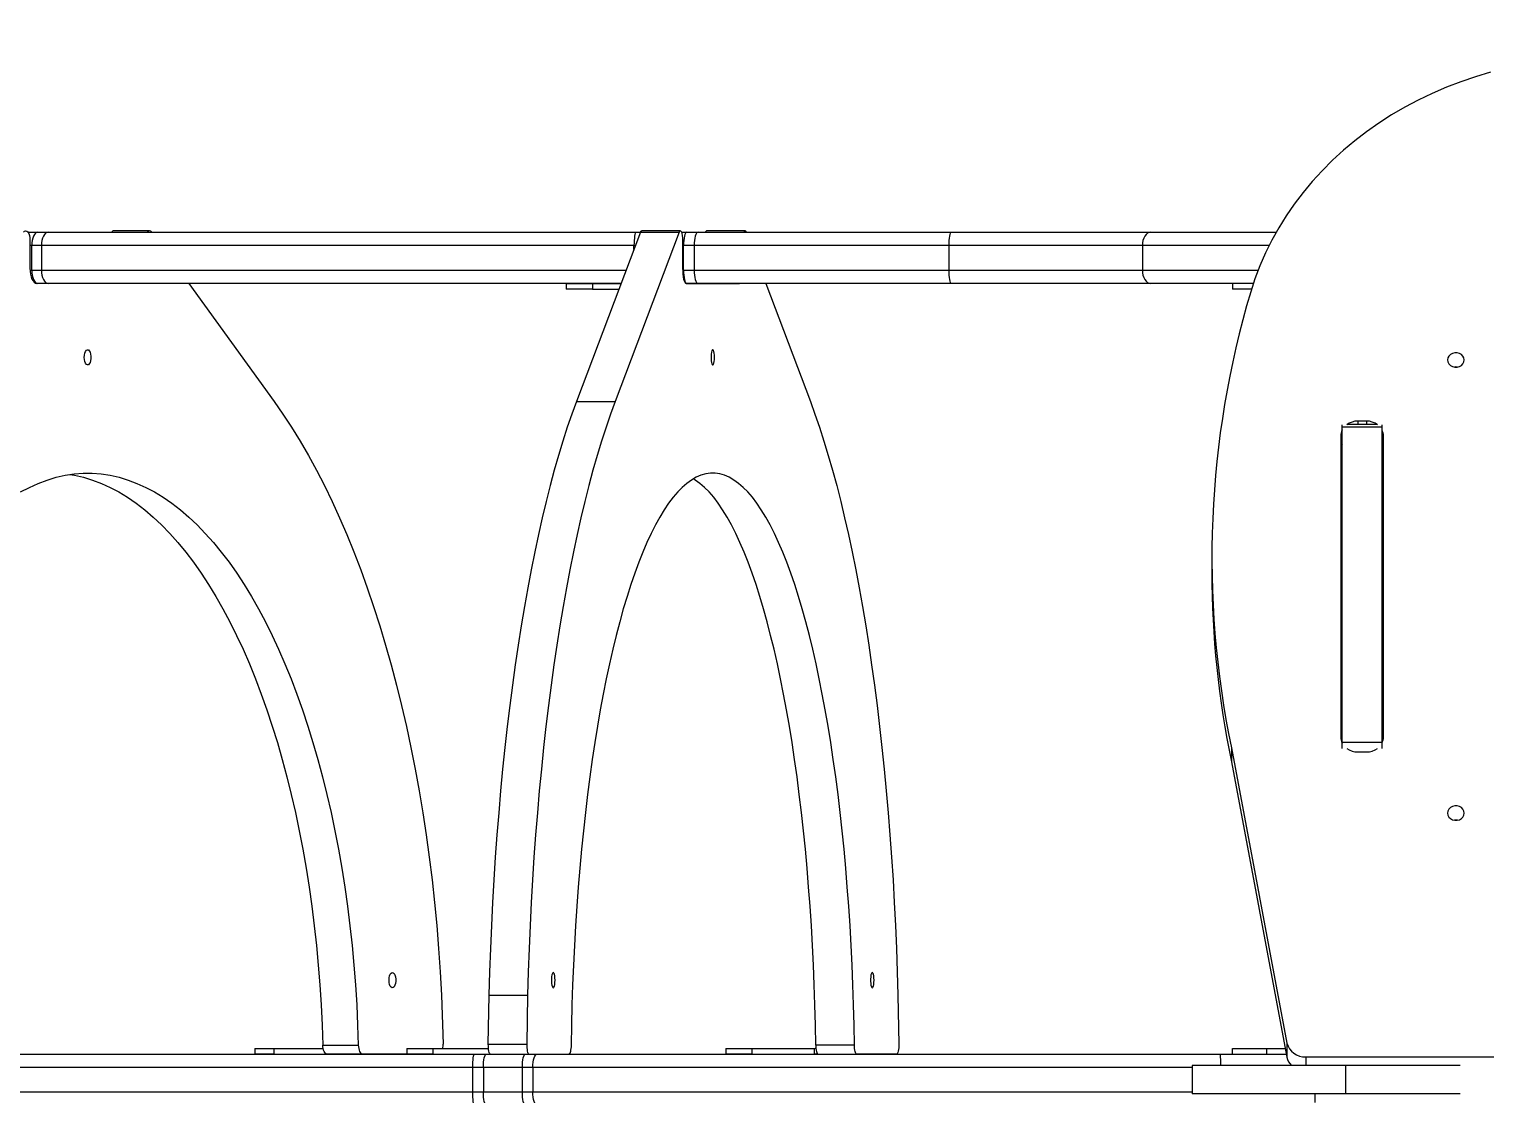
# Model space of a CAD drawing. Header units: millimetres. Extents: x -1410 to 10553, y -1584 to 10089.
# Drawn here: x 1929 to 2697, y 4844 to 5406 of the extents above; entities that cross this region are included whole.
import ezdxf

# ---------------------------------------------------------------- set-up
doc = ezdxf.new("R2010")
doc.units = ezdxf.units.MM
doc.layers.add('DiKom', color=7, linetype='Continuous')
doc.styles.add('style1', font='arial.ttf', dxfattribs={"width": 0.8})
doc.dimstyles.new('1-50', dxfattribs={"dimtxt": 400, "dimasz": 200, "dimexe": 100, "dimexo": 0, "dimgap": 200, "dimtad": 1, "dimtxsty": 'style1', "dimcen": 200, "dimclrd": 7, "dimclre": 7, "dimclrt": 7, "dimadec": 1, "dimazin": 2, "dimtfac": 1, "dimtmove": 0, "dimatfit": 2, "dimfxl": 0, "dimlwd": 25, "dimlwe": 18, "dimarcsym": 0})

# ---------------------------------------------------------------- blocks, each defined once
blk = doc.blocks.new('*D7')
at = {"layer": 'Defpoints', "color": 0, "transparency": 16777216}
for p in [(2743.2, 6351.78), (728.2, 735.28), (5494.1, 735.28)]:
    blk.add_point(p, dxfattribs=at)
at = {"layer": 'DiKom', "color": 7, "lineweight": 18, "transparency": 16777216}
for p, q in [((2743.2, 6351.78), (628.2, 6351.78)), ((5494.1, 735.28), (628.2, 735.28))]:
    blk.add_line(p, q, dxfattribs=at)
at = {"layer": 'DiKom', "color": 7, "lineweight": 25, "transparency": 16777216}
blk.add_line((728.2, 6151.78), (728.2, 935.28), dxfattribs=at)
at = {"layer": 'DiKom', "color": 7, "transparency": 16777216}
for points in [[(694.87, 6151.78), (761.53, 6151.78), (728.2, 6351.78)], [(694.87, 935.28), (761.53, 935.28), (728.2, 735.28)]]:
    blk.add_solid(points, dxfattribs=at)
at = {"layer": 'DiKom', "color": 7, "transparency": 16777216, "insert": (323.97, 4804.75), "char_height": 400, "attachment_point": 5, "rotation": 90, "style": 'style1'}
blk.add_mtext('5600', dxfattribs=at)
blk = doc.blocks.new('*D9')
at = {"layer": 'Defpoints', "color": 0, "transparency": 16777216}
for p in [(-743.34, 7851.78), (1770.2, 7851.78), (4898.7, -764.72)]:
    blk.add_point(p, dxfattribs=at)
at = {"layer": 'DiKom', "color": 7, "lineweight": 18, "transparency": 16777216}
for p, q in [((1770.2, 7851.78), (-843.34, 7851.78)), ((4898.7, -764.72), (-843.34, -764.72))]:
    blk.add_line(p, q, dxfattribs=at)
at = {"layer": 'DiKom', "color": 7, "lineweight": 25, "transparency": 16777216}
blk.add_line((-743.34, -564.72), (-743.34, 7651.78), dxfattribs=at)
at = {"layer": 'DiKom', "color": 7, "transparency": 16777216}
for points in [[(-776.67, 7651.78), (-710, 7651.78), (-743.34, 7851.78)], [(-776.67, -564.72), (-710, -564.72), (-743.34, -764.72)]]:
    blk.add_solid(points, dxfattribs=at)
at = {"layer": 'DiKom', "color": 7, "transparency": 16777216, "insert": (-1147.57, 4754.44), "char_height": 400, "attachment_point": 5, "rotation": 90, "style": 'style1'}
blk.add_mtext('8600', dxfattribs=at)

msp = doc.modelspace()

# ---------------------------------------------------------------- linework, layer by layer
at = {"color": 7, "linetype": 'Continuous', "lineweight": 15}
for p, q in [((1928.638, 5298.757), (1933.734, 5298.757)), ((1929.669, 5294.545), (1929.669, 5279.756)), ((1933.734, 5298.757), (1939.253, 5298.757)), ((1939.253, 5298.757), (2249.559, 5298.757)), ((1992.721, 5299.545), (1973.938, 5299.545)), ((2251.855, 5298.738), (2218.068, 5209.499)), ((2272.272, 5298.738), (2238.485, 5209.499)), ((2249.559, 5298.757), (2251.862, 5298.757)), ((2251.855, 5298.738), (2272.272, 5298.738)), ((2272.909, 5299.545), (2252.493, 5299.545)), ((2273.541, 5298.757), (2276.227, 5298.757)), ((2274.08, 5294.545), (2274.08, 5279.756)), ((2276.227, 5298.757), (2282.291, 5298.757)), ((2282.291, 5298.757), (2415.637, 5298.757)), ((2307.082, 5299.545), (2286.665, 5299.545)), ((2415.637, 5298.757), (2521.164, 5298.757)), ((2521.164, 5298.757), (2587.317, 5298.757)), ((1935.678, 5291.757), (1930.604, 5291.757)), ((1930.604, 5278.757), (1930.604, 5291.757)), ((2248.417, 5291.757), (1935.678, 5291.757)), ((1935.678, 5291.757), (1935.678, 5278.757)), ((2280.165, 5291.757), (2274.588, 5291.757)), ((2274.588, 5278.757), (2274.588, 5291.757)), ((2414.556, 5291.757), (2280.165, 5291.757)), ((2280.165, 5291.757), (2280.165, 5278.757)), ((2516.706, 5291.757), (2414.556, 5291.757)), ((2414.556, 5291.757), (2414.556, 5278.757)), ((2516.706, 5291.757), (2516.706, 5278.757)), ((1930.604, 5278.757), (1935.678, 5278.757)), ((2274.588, 5278.757), (2280.165, 5278.757)), ((2280.165, 5278.757), (2414.556, 5278.757)), ((2414.556, 5278.757), (2516.706, 5278.757)), ((1933.734, 5271.757), (1933.206, 5271.757)), ((1986.908, 5271.756), (1933.245, 5271.756)), ((1939.253, 5271.757), (1933.734, 5271.757)), ((2241.64, 5271.757), (1939.253, 5271.757)), ((2013.457, 5271.757), (2058.493, 5209.499)), ((2212.69, 5271.756), (2212.69, 5268.756)), ((2212.69, 5271.756), (2226.477, 5271.756)), ((2226.477, 5271.756), (2226.477, 5268.756)), ((2226.477, 5271.756), (2241.639, 5271.756)), ((2276.227, 5271.757), (2275.931, 5271.757)), ((2275.952, 5271.756), (2304.039, 5271.756)), ((2282.291, 5271.757), (2276.227, 5271.757)), ((2415.637, 5271.757), (2282.291, 5271.757)), ((2317.935, 5271.757), (2341.507, 5209.499)), ((2521.164, 5271.757), (2415.637, 5271.757)), ((2575.291, 5271.757), (2521.164, 5271.757)), ((2564.198, 5271.757), (2564.198, 5268.757)), ((2226.477, 5268.756), (2212.69, 5268.756)), ((2226.477, 5268.756), (2240.504, 5268.756)), ((2574.33, 5268.757), (2564.198, 5268.757)), ((2218.068, 5209.499), (2238.485, 5209.499)), ((2622.198, 5196.181), (2622.198, 5197.252)), ((2622.198, 5196.181), (2643.198, 5196.181)), ((2622.198, 5029.79), (2622.198, 5196.181)), ((2640.287, 5197.294), (2625.109, 5197.294)), ((2634.948, 5199.146), (2630.448, 5199.146)), ((2643.198, 5196.181), (2643.198, 5197.252)), ((2643.198, 5029.79), (2643.198, 5196.181)), ((2621.448, 5191.352), (2621.448, 5032.436)), ((2643.198, 5185.905), (2643.63, 5185.905)), ((2643.948, 5032.436), (2643.948, 5191.352)), ((2553.373, 5126.961), (2553.373, 5119.461)), ((2563.731, 5026.847), (2593.025, 4871.068)), ((2563.731, 5026.847), (2563.731, 5019.347)), ((2622.198, 5029.79), (2643.198, 5029.79)), ((2622.198, 5026.536), (2622.198, 5029.79)), ((2630.448, 5024.642), (2634.948, 5024.642)), ((2643.198, 5026.536), (2643.198, 5029.79)), ((2563.731, 5019.347), (2593.025, 4863.568)), ((2146.83, 4896.422), (2147.707, 4870.5)), ((2171.832, 4896.422), (2171.373, 4870.5)), ((2171.832, 4896.422), (2192.249, 4896.422)), ((2192.249, 4896.422), (2191.79, 4870.5)), ((2387.742, 4896.422), (2388.201, 4870.5)), ((2593.025, 4871.068), (2593.025, 4863.568)), ((1776.765, 4865.276), (2164.296, 4865.276)), ((2048.372, 4868.277), (2048.372, 4865.277)), ((2048.372, 4868.277), (2058.323, 4868.277)), ((2058.323, 4865.277), (2048.372, 4865.277)), ((2058.323, 4868.277), (2058.323, 4865.277)), ((2058.323, 4868.277), (2084.34, 4868.277)), ((2058.323, 4865.277), (2086.389, 4865.277)), ((2084.157, 4869.99), (2102.94, 4869.99)), ((2105.172, 4865.277), (2086.389, 4865.277)), ((2128.498, 4865.277), (2105.172, 4865.277)), ((2128.498, 4868.277), (2128.498, 4865.277)), ((2128.498, 4868.277), (2142.285, 4868.277)), ((2142.285, 4865.277), (2128.498, 4865.277)), ((2142.285, 4868.277), (2142.285, 4865.277)), ((2142.285, 4868.277), (2171.47, 4868.277)), ((2142.285, 4865.277), (2172.542, 4865.277)), ((2164.296, 4865.276), (2170.586, 4865.276)), ((2170.586, 4865.276), (2191.173, 4865.276)), ((2171.373, 4870.5), (2191.79, 4870.5)), ((2172.542, 4865.277), (2192.959, 4865.277)), ((2191.173, 4865.276), (2197.32, 4865.276)), ((2192.959, 4865.277), (2214.052, 4865.277)), ((2197.32, 4865.276), (2557.863, 4865.276)), ((2296.882, 4868.277), (2296.882, 4865.277)), ((2296.882, 4868.277), (2310.669, 4868.277)), ((2310.669, 4865.277), (2296.882, 4865.277)), ((2310.669, 4868.277), (2310.669, 4865.277)), ((2310.669, 4868.277), (2343.725, 4868.277)), ((2310.669, 4865.277), (2343.725, 4865.277)), ((2343.725, 4865.277), (2343.725, 4868.277)), ((2345.522, 4865.277), (2343.725, 4865.277)), ((2364.77, 4869.99), (2344.354, 4869.99)), ((2345.522, 4865.277), (2365.939, 4865.277)), ((2387.032, 4865.277), (2365.939, 4865.277)), ((2557.863, 4865.276), (2592.703, 4865.276)), ((2564.198, 4865.276), (2564.198, 4868.276)), ((2564.198, 4868.276), (2582.198, 4868.276)), ((2582.198, 4868.276), (2582.198, 4865.276)), ((2582.198, 4868.276), (2592.139, 4868.276)), ((2602.895, 4863.8), (3184.355, 4863.802)), ((2163.315, 4858.276), (1773.052, 4858.276)), ((2168.947, 4858.276), (2163.315, 4858.276)), ((2163.315, 4845.276), (2163.315, 4858.276)), ((2189.535, 4858.276), (2168.947, 4858.276)), ((2168.947, 4858.276), (2168.947, 4845.276)), ((2195.039, 4858.276), (2189.535, 4858.276)), ((2189.535, 4845.276), (2189.535, 4858.276)), ((2195.039, 4858.276), (2195.039, 4845.276)), ((2542.926, 4859.283), (2542.926, 4844.283)), ((2624.101, 4859.283), (2542.926, 4859.283)), ((2624.101, 4844.283), (2624.101, 4859.283)), ((2684.485, 4859.283), (2624.101, 4859.283)), ((1773.052, 4845.276), (2163.315, 4845.276)), ((2163.315, 4845.276), (2168.947, 4845.276)), ((2168.947, 4845.276), (2189.535, 4845.276)), ((2189.535, 4845.276), (2195.039, 4845.276)), ((2624.101, 4844.283), (2542.926, 4844.283)), ((2684.431, 4844.283), (2624.101, 4844.283))]:
    msp.add_line(p, q, dxfattribs=at)
at = {"color": 8, "linetype": 'Continuous', "lineweight": 15}
for p, q in [((1930.604, 5291.757), (1929.669, 5291.757)), ((2249.212, 5291.757), (2248.417, 5291.757)), ((2248.417, 5289.656), (2248.417, 5291.757)), ((2274.588, 5291.757), (2274.08, 5291.757)), ((2583.582, 5291.757), (2516.706, 5291.757)), ((1929.697, 5278.757), (1930.604, 5278.757)), ((1935.678, 5278.757), (2244.29, 5278.757)), ((2274.095, 5278.757), (2274.588, 5278.757)), ((2516.706, 5278.757), (2577.812, 5278.757)), ((2630.448, 5199.146), (2630.448, 5197.294)), ((2634.948, 5199.146), (2634.948, 5197.294)), ((2602.895, 4863.8), (2602.895, 4859.283)), ((2542.926, 4858.276), (2195.039, 4858.276)), ((2195.039, 4845.276), (2542.926, 4845.276)), ((2607.854, 4839.772), (2607.854, 4844.283))]:
    msp.add_line(p, q, dxfattribs=at)
at = {"color": 7, "linetype": 'Continuous', "lineweight": 15, "flags": 128}
for points in [[(2700.484, 5383.126), (2692.572, 5380.787), (2684.787, 5378.15), (2677.143, 5375.218), (2669.655, 5371.997), (2662.338, 5368.495), (2655.207, 5364.717), (2648.274, 5360.672), (2641.553, 5356.366), (2635.058, 5351.808), (2628.8, 5347.007), (2622.792, 5341.972), (2617.046, 5336.714), (2611.572, 5331.242), (2606.382, 5325.566), (2601.485, 5319.698), (2596.891, 5313.649), (2592.608, 5307.431), (2588.645, 5301.056), (2585.01, 5294.536), (2581.71, 5287.885), (2578.751, 5281.113), (2576.139, 5274.236), (2573.878, 5267.265)], [(1926.215, 5298.738), (1926.755, 5299.31), (1927.345, 5299.541), (1927.94, 5299.415), (1928.5, 5298.94), (1928.982, 5298.15), (1929.354, 5297.102), (1929.589, 5295.871), (1929.669, 5294.545)], [(1933.734, 5298.757), (1933.124, 5298.622), (1932.536, 5298.224), (1931.995, 5297.577), (1931.521, 5296.706), (1931.131, 5295.646), (1930.842, 5294.435), (1930.664, 5293.122), (1930.604, 5291.757)], [(1939.253, 5298.757), (1938.555, 5298.622), (1937.885, 5298.224), (1937.267, 5297.577), (1936.725, 5296.706), (1936.281, 5295.646), (1935.951, 5294.435), (1935.747, 5293.122), (1935.678, 5291.757)], [(1993.939, 5298.738), (1993.398, 5299.31), (1992.809, 5299.541), (1992.214, 5299.415), (1991.654, 5298.94), (1991.516, 5298.757)], [(2249.559, 5298.757), (2249.336, 5298.622), (2249.121, 5298.224), (2248.924, 5297.577), (2248.751, 5296.706), (2248.609, 5295.646), (2248.504, 5294.435), (2248.439, 5293.122), (2248.417, 5291.757)], [(2251.855, 5298.738), (2252.138, 5299.31), (2252.447, 5299.541), (2252.493, 5299.545)], [(2272.272, 5298.738), (2272.555, 5299.31), (2272.863, 5299.541), (2273.175, 5299.415), (2273.468, 5298.94), (2273.721, 5298.15), (2273.915, 5297.102), (2274.038, 5295.871), (2274.08, 5294.545)], [(2276.227, 5298.757), (2275.907, 5298.622), (2275.6, 5298.224), (2275.316, 5297.577), (2275.068, 5296.706), (2274.864, 5295.646), (2274.713, 5294.435), (2274.62, 5293.122), (2274.588, 5291.757)], [(2282.291, 5298.757), (2281.876, 5298.622), (2281.477, 5298.224), (2281.11, 5297.577), (2280.787, 5296.706), (2280.523, 5295.646), (2280.326, 5294.435), (2280.205, 5293.122), (2280.165, 5291.757)], [(2307.719, 5298.738), (2307.436, 5299.31), (2307.128, 5299.541), (2306.816, 5299.415), (2306.523, 5298.94), (2306.451, 5298.757)], [(2415.637, 5298.757), (2415.426, 5298.622), (2415.224, 5298.224), (2415.037, 5297.577), (2414.873, 5296.706), (2414.738, 5295.646), (2414.639, 5294.435), (2414.577, 5293.122), (2414.556, 5291.757)], [(2521.164, 5298.757), (2520.294, 5298.622), (2519.458, 5298.224), (2518.687, 5297.577), (2518.011, 5296.706), (2517.457, 5295.646), (2517.045, 5294.435), (2516.791, 5293.122), (2516.706, 5291.757)], [(1929.669, 5279.756), (1929.737, 5278.196), (1929.941, 5276.695), (1930.271, 5275.312), (1930.716, 5274.099), (1931.258, 5273.105), (1931.876, 5272.365), (1932.547, 5271.91), (1933.245, 5271.756)], [(1930.604, 5278.757), (1930.664, 5277.391), (1930.842, 5276.078), (1931.131, 5274.868), (1931.521, 5273.807), (1931.995, 5272.936), (1932.536, 5272.29), (1933.124, 5271.891), (1933.734, 5271.757)], [(1935.678, 5278.757), (1935.747, 5277.391), (1935.951, 5276.078), (1936.281, 5274.868), (1936.725, 5273.807), (1937.267, 5272.936), (1937.885, 5272.29), (1938.555, 5271.891), (1939.253, 5271.757)], [(2274.08, 5279.756), (2274.116, 5278.196), (2274.222, 5276.695), (2274.395, 5275.312), (2274.628, 5274.099), (2274.912, 5273.105), (2275.235, 5272.365), (2275.587, 5271.91), (2275.952, 5271.756)], [(2274.588, 5278.757), (2274.62, 5277.391), (2274.713, 5276.078), (2274.864, 5274.868), (2275.068, 5273.807), (2275.316, 5272.936), (2275.6, 5272.29), (2275.907, 5271.891), (2276.227, 5271.757)], [(2280.165, 5278.757), (2280.205, 5277.391), (2280.326, 5276.078), (2280.523, 5274.868), (2280.787, 5273.807), (2281.11, 5272.936), (2281.477, 5272.29), (2281.876, 5271.891), (2282.291, 5271.757)], [(2414.556, 5278.757), (2414.577, 5277.391), (2414.639, 5276.078), (2414.738, 5274.868), (2414.873, 5273.807), (2415.037, 5272.936), (2415.224, 5272.29), (2415.426, 5271.891), (2415.637, 5271.757)], [(2516.706, 5278.757), (2516.791, 5277.391), (2517.045, 5276.078), (2517.457, 5274.868), (2518.011, 5273.807), (2518.687, 5272.936), (2519.458, 5272.29), (2520.294, 5271.891), (2521.164, 5271.757)], [(1958.288, 5232.756), (1958.368, 5233.935), (1958.599, 5235.01), (1958.962, 5235.884), (1959.423, 5236.48), (1959.943, 5236.745), (1960.475, 5236.656), (1960.971, 5236.22), (1961.388, 5235.477), (1961.689, 5234.492), (1961.846, 5233.352), (1961.846, 5232.16), (1961.689, 5231.021), (1961.388, 5230.035), (1960.971, 5229.292), (1960.475, 5228.856), (1959.943, 5228.767), (1959.423, 5229.033), (1958.962, 5229.629), (1958.599, 5230.503), (1958.368, 5231.577), (1958.288, 5232.756)], [(2290.932, 5232.756), (2290.89, 5233.935), (2290.769, 5235.01), (2290.579, 5235.884), (2290.338, 5236.48), (2290.066, 5236.745), (2289.787, 5236.656), (2289.527, 5236.22), (2289.309, 5235.477), (2289.152, 5234.492), (2289.07, 5233.352), (2289.07, 5232.16), (2289.152, 5231.021), (2289.309, 5230.035), (2289.527, 5229.292), (2289.787, 5228.856), (2290.066, 5228.767), (2290.338, 5229.033), (2290.579, 5229.629), (2290.769, 5230.503), (2290.89, 5231.577), (2290.932, 5232.756)], [(2686.598, 5231.405), (2686.42, 5232.479), (2685.9, 5233.466), (2685.079, 5234.285), (2684.026, 5234.872), (2682.824, 5235.177), (2681.572, 5235.177), (2680.37, 5234.872), (2679.317, 5234.285), (2678.496, 5233.466), (2677.976, 5232.479), (2677.798, 5231.405), (2677.976, 5230.332), (2678.496, 5229.345), (2679.317, 5228.526), (2680.37, 5227.939), (2681.572, 5227.634), (2682.824, 5227.634), (2684.026, 5227.939), (2685.079, 5228.526), (2685.9, 5229.345), (2686.42, 5230.332), (2686.598, 5231.405)], [(2058.493, 5209.499), (2063.151, 5202.843), (2067.72, 5195.885), (2072.196, 5188.631), (2076.575, 5181.087), (2080.853, 5173.259), (2085.027, 5165.155), (2089.093, 5156.78), (2093.048, 5148.143), (2096.888, 5139.251), (2100.609, 5130.111), (2104.21, 5120.731), (2107.686, 5111.12), (2111.034, 5101.285), (2114.253, 5091.234), (2117.338, 5080.978), (2120.288, 5070.523), (2123.1, 5059.88), (2125.771, 5049.058), (2128.299, 5038.065), (2130.682, 5026.911), (2132.918, 5015.606), (2135.005, 5004.16), (2136.941, 4992.581), (2138.725, 4980.881), (2140.354, 4969.069), (2141.829, 4957.155), (2143.146, 4945.15), (2144.306, 4933.064), (2145.307, 4920.907), (2146.149, 4908.69), (2146.83, 4896.422)], [(2218.068, 5209.499), (2215.63, 5202.843), (2213.238, 5195.885), (2210.896, 5188.631), (2208.604, 5181.087), (2206.364, 5173.259), (2204.18, 5165.155), (2202.052, 5156.78), (2199.982, 5148.143), (2197.972, 5139.251), (2196.024, 5130.111), (2194.14, 5120.731), (2192.32, 5111.12), (2190.568, 5101.285), (2188.883, 5091.234), (2187.268, 5080.978), (2185.724, 5070.523), (2184.253, 5059.88), (2182.854, 5049.058), (2181.531, 5038.065), (2180.284, 5026.911), (2179.114, 5015.606), (2178.021, 5004.16), (2177.008, 4992.581), (2176.074, 4980.881), (2175.222, 4969.069), (2174.45, 4957.155), (2173.76, 4945.15), (2173.153, 4933.064), (2172.629, 4920.907), (2172.189, 4908.69), (2171.832, 4896.422)], [(2238.485, 5209.499), (2236.047, 5202.843), (2233.655, 5195.885), (2231.312, 5188.631), (2229.02, 5181.087), (2226.781, 5173.259), (2224.597, 5165.155), (2222.468, 5156.78), (2220.398, 5148.143), (2218.389, 5139.251), (2216.441, 5130.111), (2214.556, 5120.731), (2212.737, 5111.12), (2210.984, 5101.285), (2209.3, 5091.234), (2207.685, 5080.978), (2206.141, 5070.523), (2204.669, 5059.88), (2203.271, 5049.058), (2201.948, 5038.065), (2200.701, 5026.911), (2199.53, 5015.606), (2198.438, 5004.16), (2197.425, 4992.581), (2196.491, 4980.881), (2195.638, 4969.069), (2194.866, 4957.155), (2194.177, 4945.15), (2193.57, 4933.064), (2193.046, 4920.907), (2192.605, 4908.69), (2192.249, 4896.422)], [(2341.507, 5209.499), (2343.945, 5202.843), (2346.336, 5195.885), (2348.679, 5188.631), (2350.971, 5181.087), (2353.21, 5173.259), (2355.395, 5165.155), (2357.523, 5156.78), (2359.593, 5148.143), (2361.602, 5139.251), (2363.55, 5130.111), (2365.435, 5120.731), (2367.254, 5111.12), (2369.007, 5101.285), (2370.691, 5091.234), (2372.306, 5080.978), (2373.85, 5070.523), (2375.322, 5059.88), (2376.72, 5049.058), (2378.043, 5038.065), (2379.29, 5026.911), (2380.461, 5015.606), (2381.553, 5004.16), (2382.567, 4992.581), (2383.5, 4980.881), (2384.353, 4969.069), (2385.125, 4957.155), (2385.814, 4945.15), (2386.422, 4933.064), (2386.945, 4920.907), (2387.386, 4908.69), (2387.742, 4896.422)], [(1924.747, 5161.753), (1929.378, 5164.209), (1934.043, 5166.319), (1938.737, 5168.081), (1943.455, 5169.493), (1948.191, 5170.553), (1952.94, 5171.261), (1957.697, 5171.615), (1962.457, 5171.615), (1967.214, 5171.261), (1971.963, 5170.553), (1976.699, 5169.493), (1981.417, 5168.081), (1986.111, 5166.319), (1990.776, 5164.209), (1995.407, 5161.753), (1999.999, 5158.953), (2004.547, 5155.814), (2009.046, 5152.339), (2013.491, 5148.531), (2017.876, 5144.394), (2022.198, 5139.933), (2026.451, 5135.154), (2030.63, 5130.061), (2034.731, 5124.66), (2038.75, 5118.957), (2042.682, 5112.958), (2046.522, 5106.67), (2050.267, 5100.1), (2053.912, 5093.255), (2057.453, 5086.143), (2060.886, 5078.771), (2064.208, 5071.148), (2067.415, 5063.283), (2070.503, 5055.183), (2073.469, 5046.858), (2076.309, 5038.317), (2079.021, 5029.569), (2081.601, 5020.625), (2084.046, 5011.494), (2086.355, 5002.186), (2088.524, 4992.711), (2090.55, 4983.081), (2092.433, 4973.304), (2094.168, 4963.394), (2095.756, 4953.359), (2097.194, 4943.213), (2098.479, 4932.965), (2099.612, 4922.627), (2100.59, 4912.21), (2101.413, 4901.727), (2102.079, 4891.188), (2102.589, 4880.605), (2102.94, 4869.99)], [(1950.685, 5170.969), (1953.18, 5170.553), (1957.916, 5169.493), (1962.633, 5168.081), (1967.327, 5166.319), (1971.993, 5164.209), (1976.624, 5161.753), (1981.216, 5158.953), (1985.764, 5155.814), (1990.263, 5152.339), (1994.707, 5148.531), (1999.093, 5144.394), (2003.415, 5139.933), (2007.667, 5135.154), (2011.847, 5130.061), (2015.948, 5124.66), (2019.967, 5118.957), (2023.899, 5112.958), (2027.739, 5106.67), (2031.484, 5100.1), (2035.129, 5093.255), (2038.67, 5086.143), (2042.103, 5078.771), (2045.425, 5071.148), (2048.632, 5063.283), (2051.72, 5055.183), (2054.685, 5046.858), (2057.526, 5038.317), (2060.237, 5029.569), (2062.817, 5020.625), (2065.263, 5011.494), (2067.571, 5002.186), (2069.74, 4992.711), (2071.767, 4983.081), (2073.649, 4973.304), (2075.385, 4963.394), (2076.973, 4953.359), (2078.41, 4943.213), (2079.696, 4932.965), (2080.828, 4922.627), (2081.807, 4912.21), (2082.63, 4901.727), (2083.296, 4891.188), (2083.805, 4880.605), (2084.157, 4869.99)], [(2364.77, 4869.99), (2364.586, 4880.605), (2364.32, 4891.188), (2363.971, 4901.727), (2363.54, 4912.21), (2363.028, 4922.627), (2362.435, 4932.965), (2361.763, 4943.213), (2361.01, 4953.359), (2360.179, 4963.394), (2359.271, 4973.304), (2358.285, 4983.081), (2357.225, 4992.711), (2356.09, 5002.186), (2354.881, 5011.494), (2353.601, 5020.625), (2352.251, 5029.569), (2350.832, 5038.317), (2349.345, 5046.858), (2347.793, 5055.183), (2346.176, 5063.283), (2344.498, 5071.148), (2342.759, 5078.771), (2340.962, 5086.143), (2339.109, 5093.255), (2337.201, 5100.1), (2335.241, 5106.67), (2333.231, 5112.958), (2331.173, 5118.957), (2329.07, 5124.66), (2326.923, 5130.061), (2324.736, 5135.154), (2322.51, 5139.933), (2320.248, 5144.394), (2317.952, 5148.531), (2315.626, 5152.339), (2313.271, 5155.814), (2310.891, 5158.953), (2308.487, 5161.753), (2306.063, 5164.209), (2303.622, 5166.319), (2301.165, 5168.081), (2298.696, 5169.493), (2296.217, 5170.553), (2293.731, 5171.261), (2291.241, 5171.615), (2288.75, 5171.615), (2286.26, 5171.261), (2283.774, 5170.553), (2281.296, 5169.493), (2278.826, 5168.081), (2276.369, 5166.319), (2273.928, 5164.209), (2271.504, 5161.753), (2269.1, 5158.953), (2266.72, 5155.814), (2264.365, 5152.339), (2262.039, 5148.531), (2259.743, 5144.394), (2257.481, 5139.933), (2255.256, 5135.154), (2253.068, 5130.061), (2250.921, 5124.66), (2248.818, 5118.957), (2246.76, 5112.958), (2244.75, 5106.67), (2242.79, 5100.1), (2240.882, 5093.255), (2239.029, 5086.143), (2237.232, 5078.771), (2235.493, 5071.148), (2233.815, 5063.283), (2232.199, 5055.183), (2230.646, 5046.858), (2229.16, 5038.317), (2227.74, 5029.569), (2226.39, 5020.625), (2225.11, 5011.494), (2223.902, 5002.186), (2222.766, 4992.711), (2221.706, 4983.081), (2220.72, 4973.304), (2219.812, 4963.394), (2218.981, 4953.359), (2218.229, 4943.213), (2217.556, 4932.965), (2216.963, 4922.627), (2216.451, 4912.21), (2216.02, 4901.727), (2215.671, 4891.188), (2215.405, 4880.605), (2215.221, 4869.99)], [(2344.354, 4869.99), (2344.17, 4880.605), (2343.903, 4891.188), (2343.554, 4901.727), (2343.124, 4912.21), (2342.612, 4922.627), (2342.019, 4932.965), (2341.346, 4943.213), (2340.593, 4953.359), (2339.763, 4963.394), (2338.854, 4973.304), (2337.869, 4983.081), (2336.808, 4992.711), (2335.673, 5002.186), (2334.465, 5011.494), (2333.185, 5020.625), (2331.834, 5029.569), (2330.415, 5038.317), (2328.928, 5046.858), (2327.376, 5055.183), (2325.76, 5063.283), (2324.081, 5071.148), (2322.343, 5078.771), (2320.546, 5086.143), (2318.692, 5093.255), (2316.784, 5100.1), (2314.825, 5106.67), (2312.815, 5112.958), (2310.757, 5118.957), (2308.653, 5124.66), (2306.506, 5130.061), (2304.319, 5135.154), (2302.093, 5139.933), (2299.831, 5144.394), (2297.536, 5148.531), (2295.209, 5152.339), (2292.855, 5155.814), (2290.474, 5158.953), (2288.071, 5161.753), (2285.647, 5164.209), (2283.205, 5166.319), (2280.748, 5168.081), (2279.787, 5168.673)], [(2686.598, 4992.382), (2686.42, 4993.456), (2685.9, 4994.442), (2685.079, 4995.262), (2684.026, 4995.849), (2682.824, 4996.154), (2681.572, 4996.154), (2680.37, 4995.849), (2679.317, 4995.262), (2678.496, 4994.442), (2677.976, 4993.456), (2677.798, 4992.382), (2677.976, 4991.309), (2678.496, 4990.322), (2679.317, 4989.503), (2680.37, 4988.916), (2681.572, 4988.611), (2682.824, 4988.611), (2684.026, 4988.916), (2685.079, 4989.503), (2685.9, 4990.322), (2686.42, 4991.309), (2686.598, 4992.382)], [(2119.144, 4904.277), (2119.224, 4905.456), (2119.455, 4906.53), (2119.818, 4907.404), (2120.279, 4908), (2120.799, 4908.265), (2121.331, 4908.177), (2121.827, 4907.741), (2122.244, 4906.997), (2122.545, 4906.012), (2122.702, 4904.873), (2122.702, 4903.68), (2122.545, 4902.541), (2122.244, 4901.556), (2121.827, 4900.813), (2121.331, 4900.377), (2120.799, 4900.288), (2120.279, 4900.553), (2119.818, 4901.149), (2119.455, 4902.023), (2119.224, 4903.098), (2119.144, 4904.277)], [(2206.739, 4904.277), (2206.698, 4905.456), (2206.577, 4906.53), (2206.387, 4907.404), (2206.145, 4908), (2205.873, 4908.265), (2205.595, 4908.177), (2205.335, 4907.741), (2205.117, 4906.997), (2204.96, 4906.012), (2204.878, 4904.873), (2204.878, 4903.68), (2204.96, 4902.541), (2205.117, 4901.556), (2205.335, 4900.813), (2205.595, 4900.377), (2205.873, 4900.288), (2206.145, 4900.553), (2206.387, 4901.149), (2206.577, 4902.023), (2206.698, 4903.098), (2206.739, 4904.277)], [(2375.124, 4904.277), (2375.082, 4905.456), (2374.961, 4906.53), (2374.771, 4907.404), (2374.53, 4908), (2374.258, 4908.265), (2373.979, 4908.177), (2373.72, 4907.741), (2373.501, 4906.997), (2373.344, 4906.012), (2373.262, 4904.873), (2373.262, 4903.68), (2373.344, 4902.541), (2373.501, 4901.556), (2373.72, 4900.813), (2373.979, 4900.377), (2374.258, 4900.288), (2374.53, 4900.553), (2374.771, 4901.149), (2374.961, 4902.023), (2375.082, 4903.098), (2375.124, 4904.277)], [(2086.389, 4865.277), (2085.969, 4865.366), (2085.563, 4865.63), (2085.187, 4866.061), (2084.854, 4866.641), (2084.576, 4867.352), (2084.362, 4868.167), (2084.221, 4869.057), (2084.157, 4869.99)], [(2102.94, 4869.99), (2103.004, 4869.057), (2103.145, 4868.167), (2103.359, 4867.352), (2103.638, 4866.641), (2103.971, 4866.061), (2104.347, 4865.63), (2104.752, 4865.366), (2105.172, 4865.277)], [(2163.315, 4858.276), (2163.334, 4859.642), (2163.39, 4860.955), (2163.48, 4862.165), (2163.602, 4863.226), (2163.751, 4864.097), (2163.921, 4864.743), (2164.105, 4865.142), (2164.296, 4865.276)], [(2168.947, 4858.276), (2168.979, 4859.642), (2169.072, 4860.955), (2169.223, 4862.165), (2169.427, 4863.226), (2169.675, 4864.097), (2169.959, 4864.743), (2170.266, 4865.142), (2170.586, 4865.276)], [(2171.373, 4870.5), (2171.387, 4869.493), (2171.447, 4868.519), (2171.552, 4867.616), (2171.697, 4866.821), (2171.876, 4866.166), (2172.082, 4865.679), (2172.308, 4865.378), (2172.542, 4865.277)], [(2189.535, 4858.276), (2189.566, 4859.642), (2189.66, 4860.955), (2189.811, 4862.165), (2190.015, 4863.226), (2190.263, 4864.097), (2190.546, 4864.743), (2190.854, 4865.142), (2191.173, 4865.276)], [(2191.79, 4870.5), (2191.803, 4869.493), (2191.864, 4868.519), (2191.968, 4867.616), (2192.113, 4866.821), (2192.293, 4866.166), (2192.499, 4865.679), (2192.725, 4865.378), (2192.959, 4865.277)], [(2195.039, 4858.276), (2195.083, 4859.642), (2195.213, 4860.955), (2195.423, 4862.165), (2195.707, 4863.226), (2196.053, 4864.097), (2196.447, 4864.743), (2196.875, 4865.142), (2197.32, 4865.276)], [(2215.221, 4869.99), (2215.187, 4869.057), (2215.113, 4868.167), (2215.001, 4867.352), (2214.856, 4866.641), (2214.681, 4866.061), (2214.485, 4865.63), (2214.273, 4865.366), (2214.052, 4865.277)], [(2343.725, 4868.277), (2344.294, 4868.334), (2344.44, 4868.369)], [(2343.725, 4865.277), (2344.863, 4865.392), (2345.199, 4865.471)], [(2344.354, 4869.99), (2344.387, 4869.057), (2344.461, 4868.167), (2344.573, 4867.352), (2344.719, 4866.641), (2344.893, 4866.061), (2345.09, 4865.63), (2345.302, 4865.366), (2345.522, 4865.277)], [(2365.939, 4865.277), (2365.719, 4865.366), (2365.506, 4865.63), (2365.31, 4866.061), (2365.135, 4866.641), (2364.99, 4867.352), (2364.878, 4868.167), (2364.804, 4869.057), (2364.77, 4869.99)], [(2388.201, 4870.5), (2388.188, 4869.493), (2388.128, 4868.519), (2388.023, 4867.616), (2387.878, 4866.821), (2387.698, 4866.166), (2387.492, 4865.679), (2387.267, 4865.378), (2387.032, 4865.277)], [(2164.296, 4838.276), (2164.105, 4838.411), (2163.921, 4838.809), (2163.751, 4839.456), (2163.602, 4840.326), (2163.48, 4841.387), (2163.39, 4842.597), (2163.334, 4843.911), (2163.315, 4845.276)], [(2170.586, 4838.276), (2170.266, 4838.411), (2169.959, 4838.809), (2169.675, 4839.456), (2169.427, 4840.326), (2169.223, 4841.387), (2169.072, 4842.597), (2168.979, 4843.911), (2168.947, 4845.276)], [(2191.173, 4838.276), (2190.854, 4838.411), (2190.546, 4838.809), (2190.263, 4839.456), (2190.015, 4840.326), (2189.811, 4841.387), (2189.66, 4842.597), (2189.566, 4843.911), (2189.535, 4845.276)], [(2197.32, 4838.276), (2196.875, 4838.411), (2196.447, 4838.809), (2196.053, 4839.456), (2195.707, 4840.326), (2195.423, 4841.387), (2195.213, 4842.597), (2195.083, 4843.911), (2195.039, 4845.276)]]:
    msp.add_lwpolyline(points, dxfattribs=at)
at = {"color": 7, "linetype": 'Continuous', "lineweight": 15}
for centre, radius, start, end in [((1974.152, 5297.903), 1.656, 97.419596, 148.971617), ((2287.145, 5298.514), 1.137, 114.986963, 167.70187), ((3043.663, 5127.014), 490.274, 163.377352, 191.789073), ((2682.198, 5222.644), 5.072, 81.141062, 98.858938), ((2628.42, 5191.321), 6.972, 153.178151, 179.744149), ((2630.365, 5189.327), 9.82, 89.515399, 126.18538), ((2635.031, 5189.327), 9.819, 53.813985, 90.485236), ((2637.002, 5191.327), 6.945, 0.203358, 26.874342), ((2628.408, 5183.823), 6.961, 153.155055, 179.767245), ((2637.014, 5183.83), 6.934, 0.180318, 26.897382), ((3043.299, 5119.556), 489.926, 180.011148, 191.802549), ((2628.419, 5032.467), 6.971, 180.254007, 206.823693), ((2637.003, 5032.46), 6.945, 333.123805, 359.798495), ((2630.364, 5034.458), 9.816, 233.807566, 270.491655), ((2635.032, 5034.457), 9.816, 269.50771, 306.193069), ((2682.198, 4983.621), 5.072, 81.141062, 98.858938), ((2682.198, 4983.625), 5.067, 81.134923, 98.865077), ((2602.402, 4873.467), 9.68, 194.349277, 272.915735), ((2137.281, 4870.246), 10.429, 349.11522, 1.394114), ((2601.157, 4865.199), 8.294, 191.335042, 225.499255)]:
    msp.add_arc(centre, radius, start, end, dxfattribs=at)
at = {"color": 8, "linetype": 'Continuous', "lineweight": 15}
msp.add_arc((2515.669, 4860.456), 42.468, 358.416841, 6.516963, dxfattribs=at)

# ---------------------------------------------------------------- dimensions: what is measured, and where the dimension line sits
at = {"layer": 'DiKom', "color": 3}
for base, p1, p2, text, picture, middle in [((-743.337, 7851.777), (4898.7, -764.724), (1770.198, 7851.777), '8600', '*D9', (-743.337, 4754.44)), ((728.199, 735.276), (2743.198, 6351.777), (5494.104, 735.276), '5600', '*D7', (728.199, 4804.752))]:
    dim = msp.add_linear_dim(base=base, p1=p1, p2=p2, angle=90, text=text, dimstyle='1-50', override={"dimdec": 0}, dxfattribs=at)
    dim.commit()
    dim.dimension.update_dxf_attribs({"geometry": picture, "text_midpoint": middle, "dimtype": 160})

doc.saveas('drawing.dxf')
